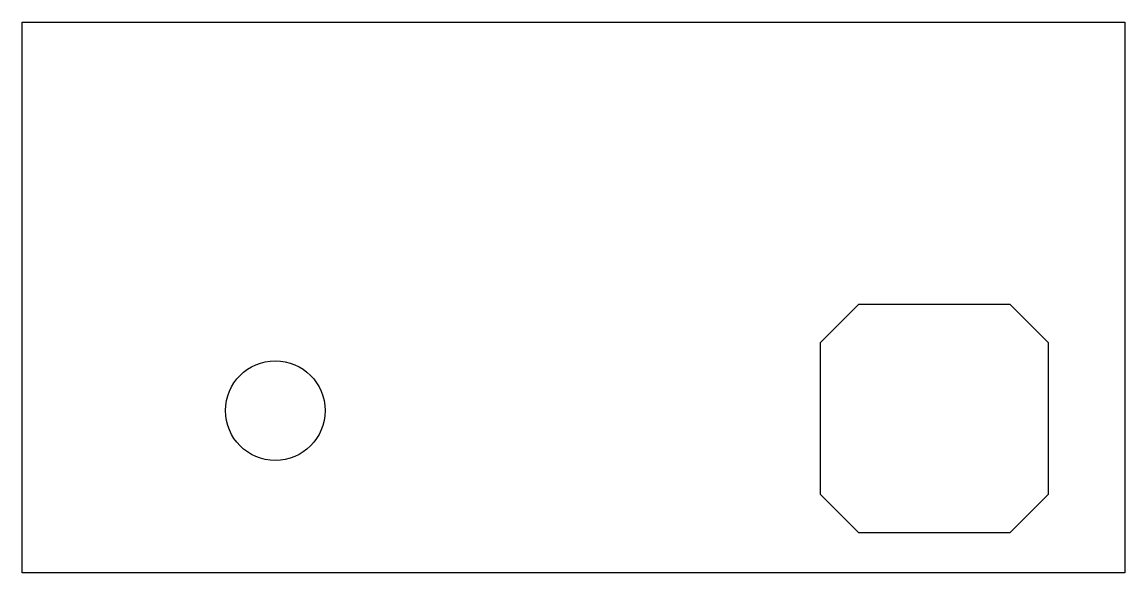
# Model space of a CAD drawing. Header units: millimetres. Extents: x -100 to 100, y -95 to 5.
import ezdxf

# ---------------------------------------------------------------- set-up
doc = ezdxf.new("R2010")
doc.units = ezdxf.units.MM
doc.layers.get('0').update_dxf_attribs({"linetype": 'CONTINUOUS'})

msp = doc.modelspace()

# ---------------------------------------------------------------- linework, layer by layer
for points in [[(100, 5), (100, -95), (-100, -95), (-100, 5)], [(79.16, -87.68), (86.13, -80.71), (86.13, -53.25), (79.16, -46.28), (51.7, -46.28), (44.73, -53.25), (44.73, -80.71), (51.7, -87.68)]]:
    msp.add_lwpolyline(points, close=True)
msp.add_circle((-54.08, -65.53), 9.04)

doc.saveas('drawing.dxf')
